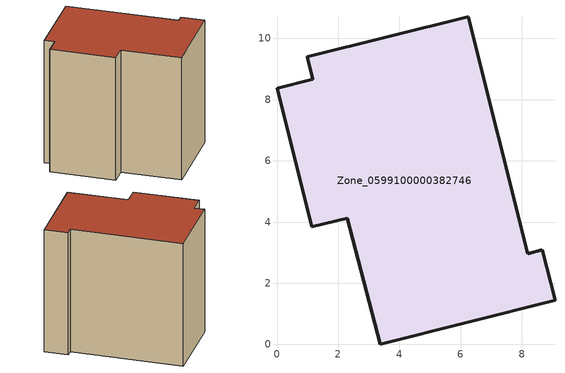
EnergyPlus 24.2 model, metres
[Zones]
Zone_0599100000382746
 floor ground (C_G): 2.3,4.13 1.13,3.85 0,8.37 1.17,8.66 0.99,9.4 6.26,10.71 8.19,2.97 8.67,3.09 9.09,1.44 3.38,0 z0
 wall outside (C_F): 1.13,3.85 2.3,4.13 3.38,0 9.09,1.44 8.67,3.09 8.19,2.97 6.26,10.71 0.99,9.4 1.17,8.66 0,8.37 1.13,3.85 z0:9.28
 roof outside (C_R): 1.17,8.66 0,8.37 1.13,3.85 2.3,4.13 3.38,0 9.09,1.44 8.67,3.09 8.19,2.97 6.26,10.71 0.99,9.4 z9.28
[BUILDING]
Pand.0599100000382746: North Axis=0; Terrain=City; Loads Convergence Tolerance Value=0.04; Temperature Convergence Tolerance Value=0.4; Solar Distribution=FullExterior; Maximum Number of Warmup Days=25; Minimum Number of Warmup Days=1
[Site:Location]
Rotterdam.The.Hague.AP_ZH_NLD Design_Conditions: Latitude=51.96; Longitude=4.45; Time Zone=1; Elevation=-4.5
[SITE:GROUNDTEMPERATURE:BUILDINGSURFACE]
18, 18, 18, 18, 18, 18, 18, 18, 18, 18, 18, 18
[MATERIAL] Thermal Absorptance=0.9; Solar Absorptance=0.7; Visible Absorptance=0.7
Name | Roughness | Thickness | Conductivity | Density | Specific Heat
G.TC.1992-2005 | MediumSmooth | 0.15 | 0.06 | 540 | 1210
F.TC.1992-2005 | Rough | 0.3 | 0.12 | 1920 | 840
R.TC.1992-2005 | MediumRough | 0.2 | 0.08 | 1500 | 1000
[CONSTRUCTION]
C_G: G.TC.1992-2005
C_F: F.TC.1992-2005
C_R: R.TC.1992-2005
[ZONE]
Zone_0599100000382746: Type=1; Multiplier=1; Ceiling Height=Autocalculate; Volume=Autocalculate; Floor Area=autocalculate; Part of Total Floor Area=Yes
[ZONEINFILTRATION:DESIGNFLOWRATE]
Infil_Zone_0599100000382746: Zone or ZoneList or Space or SpaceList=Zone_0599100000382746; Schedule=AlwaysOn; Design Flow Rate Calculation Method=Flow/Area; Flow Rate per Floor Area=0.0015; Constant Term Coefficient=1; Temperature Term Coefficient=0; Velocity Term Coefficient=0; Velocity Squared Term Coefficient=0
[HVACTEMPLATE:ZONE:IDEALLOADSAIRSYSTEM]
Zone_0599100000382746: Maximum Heating Supply Air Temperature=50; Minimum Cooling Supply Air Temperature=13; Maximum Heating Supply Air Humidity Ratio=0.0156; Minimum Cooling Supply Air Humidity Ratio=0.0077; Heating Limit=NoLimit; Cooling Limit=NoLimit; Dehumidification Control Type=ConstantSensibleHeatRatio; Cooling Sensible Heat Ratio=0.7; Dehumidification Setpoint=60; Humidification Control Type=None; Humidification Setpoint=30; Outdoor Air Method=None; Outdoor Air Flow Rate per Person=0.00944; Outdoor Air Flow Rate per Zone Floor Area=0; Outdoor Air Flow Rate per Zone=0; Demand Controlled Ventilation Type=None; Outdoor Air Economizer Type=NoEconomizer; Heat Recovery Type=None; Sensible Heat Recovery Effectiveness=0.7; Latent Heat Recovery Effectiveness=0.65
[ZONECONTROL:THERMOSTAT]
ThermostatControl_Zone_0599100000382746: Zone or ZoneList=Zone_0599100000382746; Control Type Schedule=DualSetpointControlType; Control 1=Thermostat_Zone_0599100000382746; Temperature Difference Between Cutout And Setpoint=0
[THERMOSTATSETPOINT:DUALSETPOINT]
Thermostat_Zone_0599100000382746: Heating Setpoint Temperature Schedule=HeatingSetpoint_Zone_0599100000382746; Cooling Setpoint Temperature Schedule=CoolingSetpoint_Zone_0599100000382746
[SCHEDULE:COMPACT]
HeatingSetpoint_Zone_0599100000382746: Through: 12/31, For: AllDays, Until: 24:00, 21
CoolingSetpoint_Zone_0599100000382746: Through: 12/31, For: AllDays, Until: 24:00, 24
DualSetpointControlType: Through: 12/31, For: AllDays, Until: 24:00, 4
AlwaysOn: Through: 12/31, For: AllDays, Until: 24:00, 1
